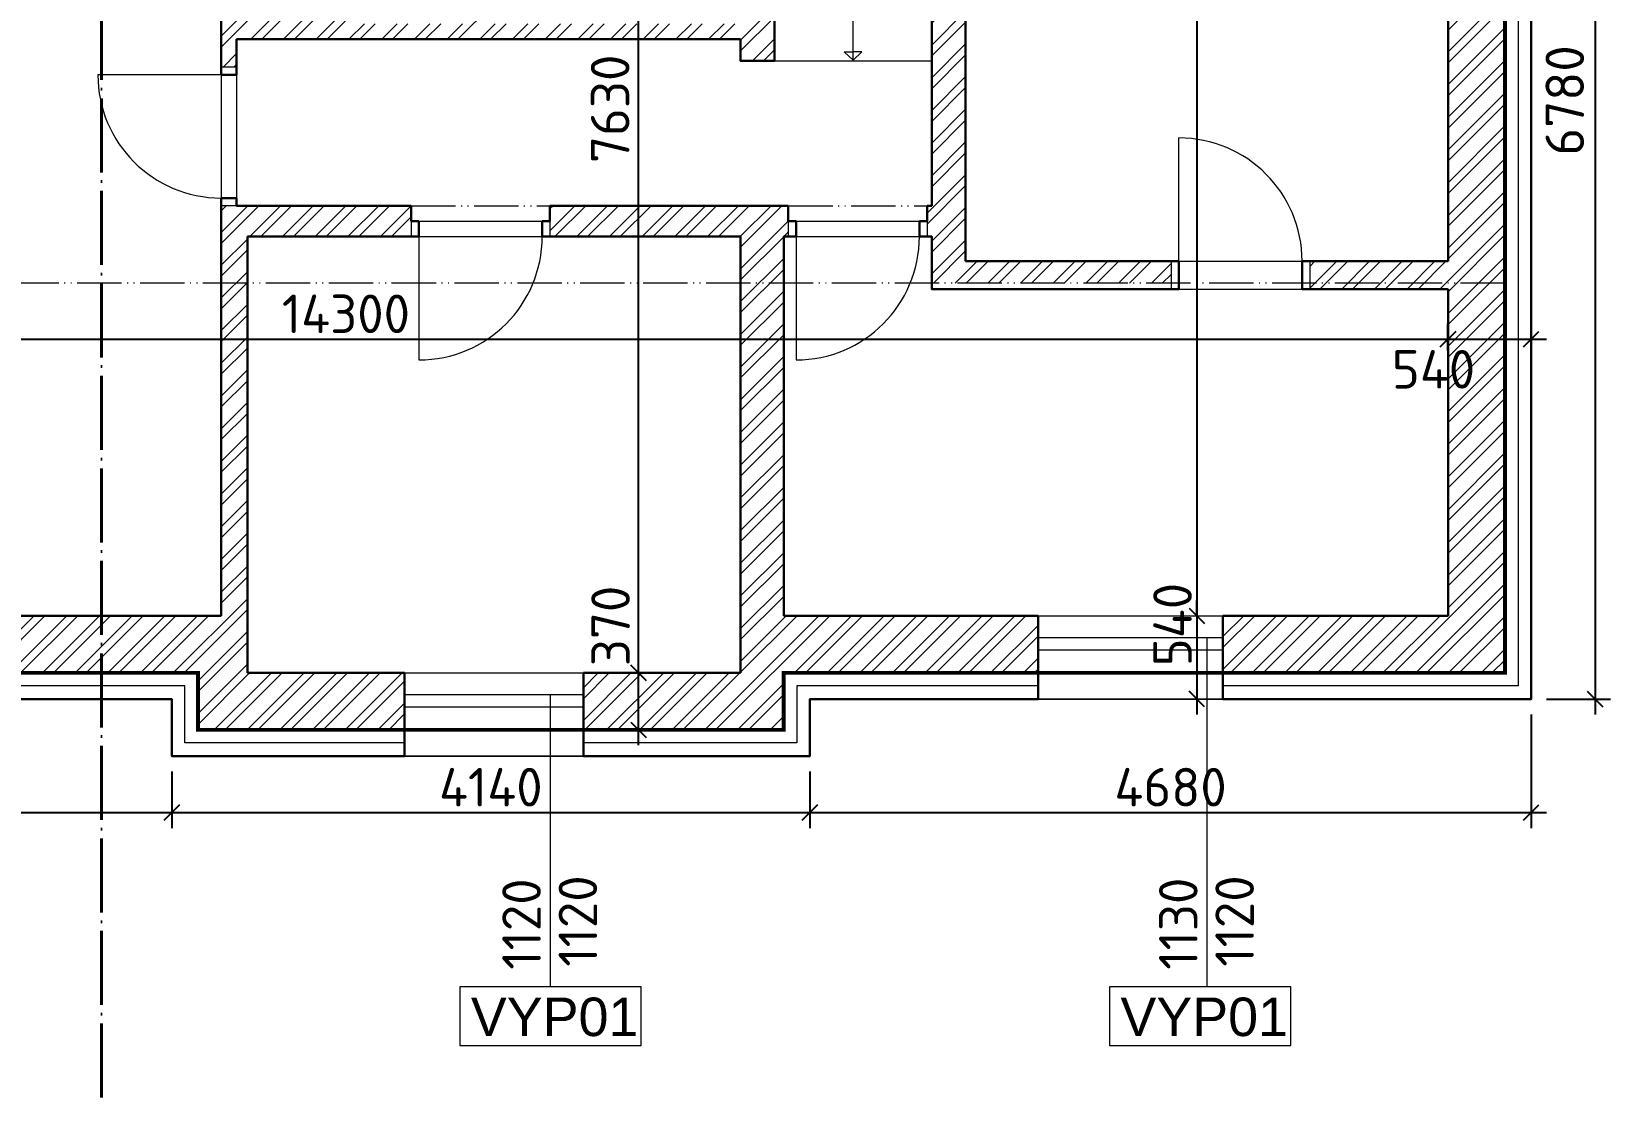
# Model space of a CAD drawing. Header units: millimetres. Extents: x 30012 to 281006, y -63657 to 130824.
# Drawn here: x 54205 to 64449, y -33756 to -26841 of the extents above; entities that cross this region are included whole.
import ezdxf

# ---------------------------------------------------------------- set-up
doc = ezdxf.new("R2010")
doc.units = ezdxf.units.MM
doc.linetypes.add('ACAD_ISO04W100', pattern=[30, 24, -3, 0, -3])
doc.linetypes.add('ACAD_ISO05W100', pattern=[34, 24, -3, 0.5, -3, 0.5, -3])
doc.layers.add('hranice', color=7, linetype='Continuous', true_color=0xf2370d)
for name, color, linetype, lineweight in [('koty', 3, 'Continuous', 9), ('popisy', 2, 'Continuous', 15), ('supertlusta', 5, 'Continuous', 40), ('tenka', 6, 'Continuous', 15), ('tlusta', 1, 'Continuous', 30)]:
    doc.layers.add(name, color=color, linetype=linetype, lineweight=lineweight)
doc.layers.add('srafy', color=7, linetype='Continuous', lineweight=9, true_color=0x8c8c8c)
doc.styles.add('ISOCPEUR', font='isocpeur.ttf')
doc.styles.get("Standard").update_dxf_attribs({"font": 'arial.ttf'})
doc.linetypes.add('BATTING', pattern='A,0.00254,-2.54,[134,ltypeshp.shx,S=2.54,R=0,X=-2.54,Y=0],-5.08,[134,ltypeshp.shx,S=2.54,R=180,X=2.54,Y=0],-2.54', length=10.16254)
doc.dimstyles.new('Mirek 100', dxfattribs={"dimtxt": 250, "dimasz": 100, "dimexe": 100, "dimexo": 100, "dimgap": 40, "dimtad": 1, "dimdec": 0, "dimdsep": 32, "dimtxsty": 'ISOCPEUR', "dimblk": 'OBLIQUE', "dimcen": 100, "dimdle": 100, "dimadec": 0, "dimazin": 0, "dimtfac": 1, "dimtdec": 0, "dimtmove": 2, "dimatfit": 3, "dimldrblk": 'OBLIQUE', "dimfxl": 1, "dimarcsym": 0})

# ---------------------------------------------------------------- blocks, each defined once
blk = doc.blocks.new('_Oblique')
at = {"color": 0, "linetype": 'ByBlock', "lineweight": -2}
blk.add_line((-0.5, -0.5), (0.5, 0.5), dxfattribs=at)
blk = doc.blocks.new('*D432')
at = {"layer": 'Defpoints', "color": 0, "transparency": 16777216}
for p in [(63935, -24391), (63935, -31171), (64349, -31171)]:
    blk.add_point(p, dxfattribs=at)
at = {"layer": 'koty', "color": 0, "lineweight": -2, "transparency": 16777216}
for p, q in [((64349, -24291), (64349, -31271)), ((64035, -24391), (64449, -24391)), ((64035, -31171), (64449, -31171))]:
    blk.add_line(p, q, dxfattribs=at)
at = {"layer": 'koty', "color": 0, "lineweight": -2, "transparency": 16777216, "xscale": 100, "yscale": 100, "zscale": 100}
for p, rotation in [((64349, -24391), 90), ((64349, -31171), 270)]:
    blk.add_blockref('_Oblique', p, dxfattribs=dict(at, rotation=rotation))
at = {"layer": 'koty', "color": 0, "transparency": 16777216, "insert": (64153, -27288), "char_height": 250, "attachment_point": 5, "rotation": 90, "style": 'ISOCPEUR'}
blk.add_mtext('6780', dxfattribs=at)
blk = doc.blocks.new('*D433')
at = {"layer": 'Defpoints', "color": 0, "transparency": 16777216}
for p in [(48555, -31171), (55115, -31541), (55115, -31908)]:
    blk.add_point(p, dxfattribs=at)
at = {"layer": 'koty', "color": 0, "lineweight": -2, "transparency": 16777216}
for p, q in [((48555, -31271), (48555, -32008)), ((55115, -31641), (55115, -32008)), ((48455, -31908), (55215, -31908))]:
    blk.add_line(p, q, dxfattribs=at)
at = {"layer": 'koty', "color": 0, "lineweight": -2, "transparency": 16777216, "xscale": 100, "yscale": 100, "zscale": 100, "rotation": 180}
blk.add_blockref('_Oblique', (48555, -31908), dxfattribs=at)
at = {"layer": 'koty', "color": 0, "lineweight": -2, "transparency": 16777216, "xscale": 100, "yscale": 100, "zscale": 100}
blk.add_blockref('_Oblique', (55115, -31908), dxfattribs=at)
at = {"layer": 'koty', "color": 0, "transparency": 16777216, "insert": (51835, -31743), "char_height": 250, "attachment_point": 5, "style": 'ISOCPEUR'}
blk.add_mtext('6560', dxfattribs=at)
blk = doc.blocks.new('*D434')
at = {"layer": 'Defpoints', "color": 0, "transparency": 16777216}
for p in [(55115, -31541), (59255, -31541), (59255, -31908)]:
    blk.add_point(p, dxfattribs=at)
at = {"layer": 'koty', "color": 0, "lineweight": -2, "transparency": 16777216}
for p, q in [((55115, -31641), (55115, -32008)), ((59255, -31641), (59255, -32008)), ((55015, -31908), (59355, -31908))]:
    blk.add_line(p, q, dxfattribs=at)
at = {"layer": 'koty', "color": 0, "lineweight": -2, "transparency": 16777216, "xscale": 100, "yscale": 100, "zscale": 100, "rotation": 180}
blk.add_blockref('_Oblique', (55115, -31908), dxfattribs=at)
at = {"layer": 'koty', "color": 0, "lineweight": -2, "transparency": 16777216, "xscale": 100, "yscale": 100, "zscale": 100}
blk.add_blockref('_Oblique', (59255, -31908), dxfattribs=at)
at = {"layer": 'koty', "color": 0, "transparency": 16777216, "insert": (57185, -31743), "char_height": 250, "attachment_point": 5, "style": 'ISOCPEUR'}
blk.add_mtext('4140', dxfattribs=at)
blk = doc.blocks.new('*D435')
at = {"layer": 'Defpoints', "color": 0, "transparency": 16777216}
for p in [(63935, -31171), (59255, -31541), (63935, -31908)]:
    blk.add_point(p, dxfattribs=at)
at = {"layer": 'koty', "color": 0, "lineweight": -2, "transparency": 16777216}
for p, q in [((63935, -31271), (63935, -32008)), ((59255, -31641), (59255, -32008)), ((59155, -31908), (64035, -31908))]:
    blk.add_line(p, q, dxfattribs=at)
at = {"layer": 'koty', "color": 0, "lineweight": -2, "transparency": 16777216, "xscale": 100, "yscale": 100, "zscale": 100, "rotation": 180}
blk.add_blockref('_Oblique', (59255, -31908), dxfattribs=at)
at = {"layer": 'koty', "color": 0, "lineweight": -2, "transparency": 16777216, "xscale": 100, "yscale": 100, "zscale": 100}
blk.add_blockref('_Oblique', (63935, -31908), dxfattribs=at)
at = {"layer": 'koty', "color": 0, "transparency": 16777216, "insert": (61595, -31743), "char_height": 250, "attachment_point": 5, "style": 'ISOCPEUR'}
blk.add_mtext('4680', dxfattribs=at)
blk = doc.blocks.new('*D499')
at = {"layer": 'Defpoints', "color": 0, "transparency": 16777216}
for p in [(63395, -28837), (49095, -29008), (63395, -29008)]:
    blk.add_point(p, dxfattribs=at)
at = {"layer": 'koty', "color": 0, "lineweight": -2, "transparency": 16777216}
for p, q in [((49095, -28908), (49095, -28737)), ((63395, -28908), (63395, -28737)), ((48995, -28837), (63495, -28837))]:
    blk.add_line(p, q, dxfattribs=at)
at = {"layer": 'koty', "color": 0, "lineweight": -2, "transparency": 16777216, "xscale": 100, "yscale": 100, "zscale": 100, "rotation": 180}
blk.add_blockref('_Oblique', (49095, -28837), dxfattribs=at)
at = {"layer": 'koty', "color": 0, "lineweight": -2, "transparency": 16777216, "xscale": 100, "yscale": 100, "zscale": 100}
blk.add_blockref('_Oblique', (63395, -28837), dxfattribs=at)
at = {"layer": 'koty', "color": 0, "transparency": 16777216, "insert": (56245, -28672), "char_height": 250, "attachment_point": 5, "style": 'ISOCPEUR'}
blk.add_mtext('14300', dxfattribs=at)
blk = doc.blocks.new('*D500')
at = {"layer": 'Defpoints', "color": 0, "transparency": 16777216}
for p in [(63395, -28837), (63935, -28837), (63935, -28837)]:
    blk.add_point(p, dxfattribs=at)
at = {"layer": 'koty', "color": 0, "lineweight": -2, "transparency": 16777216}
blk.add_line((63295, -28837), (64035, -28837), dxfattribs=at)
at = {"layer": 'koty', "color": 0, "lineweight": -2, "transparency": 16777216, "xscale": 100, "yscale": 100, "zscale": 100, "rotation": 180}
blk.add_blockref('_Oblique', (63395, -28837), dxfattribs=at)
at = {"layer": 'koty', "color": 0, "lineweight": -2, "transparency": 16777216, "xscale": 100, "yscale": 100, "zscale": 100}
blk.add_blockref('_Oblique', (63935, -28837), dxfattribs=at)
at = {"layer": 'koty', "color": 0, "transparency": 16777216, "insert": (63301, -29032), "char_height": 250, "attachment_point": 5, "style": 'ISOCPEUR'}
blk.add_mtext('540', dxfattribs=at)
blk = doc.blocks.new('*D503')
at = {"layer": 'Defpoints', "color": 0, "transparency": 16777216}
for p in [(58143, -31001), (58150, -31001), (58143, -31371)]:
    blk.add_point(p, dxfattribs=at)
at = {"layer": 'koty', "color": 0, "lineweight": -2, "transparency": 16777216}
for p, q in [((58143, -31471), (58143, -30901)), ((58050, -31001), (58043, -31001)), ((58243, -31371), (58243, -31371))]:
    blk.add_line(p, q, dxfattribs=at)
at = {"layer": 'koty', "color": 0, "lineweight": -2, "transparency": 16777216, "xscale": 100, "yscale": 100, "zscale": 100}
for p, rotation in [((58143, -31001), 90), ((58143, -31371), 270)]:
    blk.add_blockref('_Oblique', p, dxfattribs=dict(at, rotation=rotation))
at = {"layer": 'koty', "color": 0, "transparency": 16777216, "insert": (57962, -30697), "char_height": 250, "attachment_point": 5, "rotation": 90, "style": 'ISOCPEUR'}
blk.add_mtext('370', dxfattribs=at)
blk = doc.blocks.new('*D504')
at = {"layer": 'Defpoints', "color": 0, "transparency": 16777216}
for p in [(58143, -23371), (58143, -23371), (58150, -31001)]:
    blk.add_point(p, dxfattribs=at)
at = {"layer": 'koty', "color": 0, "lineweight": -2, "transparency": 16777216}
for p, q in [((58143, -31101), (58143, -23271)), ((58243, -23371), (58243, -23371)), ((58050, -31001), (58043, -31001))]:
    blk.add_line(p, q, dxfattribs=at)
at = {"layer": 'koty', "color": 0, "lineweight": -2, "transparency": 16777216, "xscale": 100, "yscale": 100, "zscale": 100}
for p, rotation in [((58143, -23371), 90), ((58143, -31001), 270)]:
    blk.add_blockref('_Oblique', p, dxfattribs=dict(at, rotation=rotation))
at = {"layer": 'koty', "color": 0, "transparency": 16777216, "insert": (57959, -27342), "char_height": 250, "attachment_point": 5, "rotation": 90, "style": 'ISOCPEUR'}
blk.add_mtext('7630', dxfattribs=at)
blk = doc.blocks.new('*D524')
at = {"layer": 'Defpoints', "color": 0, "transparency": 16777216}
for p in [(61830, -24791), (61766, -30631), (61766, -30631)]:
    blk.add_point(p, dxfattribs=at)
at = {"layer": 'koty', "color": 0, "lineweight": -2, "transparency": 16777216}
for p, q in [((61766, -24691), (61766, -30731)), ((61730, -24791), (61666, -24791)), ((61866, -30631), (61866, -30631))]:
    blk.add_line(p, q, dxfattribs=at)
at = {"layer": 'koty', "color": 0, "lineweight": -2, "transparency": 16777216, "xscale": 100, "yscale": 100, "zscale": 100}
for p, rotation in [((61766, -24791), 90), ((61766, -30631), 270)]:
    blk.add_blockref('_Oblique', p, dxfattribs=dict(at, rotation=rotation))
at = {"layer": 'koty', "color": 0, "transparency": 16777216, "insert": (61598, -26303), "char_height": 250, "attachment_point": 5, "rotation": 90, "style": 'ISOCPEUR'}
blk.add_mtext('5840', dxfattribs=at)
blk = doc.blocks.new('*D525')
at = {"layer": 'Defpoints', "color": 0, "transparency": 16777216}
for p in [(61766, -30631), (61766, -31171), (61766, -31171)]:
    blk.add_point(p, dxfattribs=at)
at = {"layer": 'koty', "color": 0, "lineweight": -2, "transparency": 16777216}
for p, q in [((61766, -30631), (61766, -30531)), ((61766, -30631), (61766, -31171)), ((61866, -30631), (61866, -30631)), ((61766, -31171), (61766, -31271)), ((61866, -31171), (61866, -31171))]:
    blk.add_line(p, q, dxfattribs=at)
at = {"layer": 'koty', "color": 0, "lineweight": -2, "transparency": 16777216, "xscale": 100, "yscale": 100, "zscale": 100}
for p, rotation in [((61766, -30631), 270), ((61766, -31171), 90)]:
    blk.add_blockref('_Oblique', p, dxfattribs=dict(at, rotation=rotation))
at = {"layer": 'koty', "color": 0, "transparency": 16777216, "insert": (61608, -30688), "char_height": 250, "attachment_point": 5, "rotation": 90, "style": 'ISOCPEUR'}
blk.add_mtext('540', dxfattribs=at)

msp = doc.modelspace()

# ---------------------------------------------------------------- hatches: boundary and pattern name
at = {"layer": 'srafy', "transparency": 33554687}
h = msp.add_hatch(dxfattribs=at)
h.set_pattern_fill('ZDIVO-OBECNE', color=256, scale=50)
h.set_pattern_definition([(45, (0, 0), (-106.06602, 106.06602), []), (45, (70.71, 0), (-106.06602, 106.06602), [])])
h.paths.add_polyline_path([(49095.3, -24791.1), (53935.3, -24791.1), (53935.3, -25211.1), (54105.3, -25211.1), (54105.3, -24791.1), (55435.3, -24791.1), (55435.3, -25211.1), (55635.3, -25211.1), (55635.3, -24791.1), (57025.3, -24791.1), (57025.3, -25211.1), (57195.3, -25211.1), (57195.3, -23731.1), (56975.3, -23731.1), (56975.3, -24571.1), (48725.3, -24571.1), (48725.3, -25211.1), (49095.3, -25211.1)])
h.paths.add_polyline_path([(49095.3, -25211.1), (48725.3, -25211.1), (48725.3, -25639), (49095.3, -25639)])
h.paths.add_polyline_path([(49095.3, -26189), (48725.3, -26189), (48725.3, -26842.3), (49095.3, -26842.3)])
h.paths.add_polyline_path([(49095.3, -26842.3), (48725.3, -26842.3), (48725.3, -28473.5), (49095.3, -28473.5), (49095.3, -27831.1), (49095.3, -27631.1)])
h.paths.add_polyline_path([(49095.3, -28473.5), (48725.3, -28473.5), (48725.3, -31001.1), (51290.3, -31001.1), (51290.3, -30631.1), (49095.3, -30631.1)])
h.paths.add_polyline_path([(54105.3, -26842.3), (53935.3, -26842.3), (53935.3, -27631.1), (49095.3, -27631.1), (49095.3, -27831.1), (53935.3, -27831.1), (53935.3, -28164.8), (54105.3, -28164.8)])
h.paths.add_polyline_path([(54105.3, -25211.1), (53935.3, -25211.1), (53935.3, -26842.3), (54105.3, -26842.3)])
h.paths.add_polyline_path([(54105.3, -29064.8), (53935.3, -29064.8), (53935.3, -30631.1), (54105.3, -30631.1)], flags=17)
h.paths.add_polyline_path([(55605.3, -28473.5), (55435.3, -28473.5), (55435.3, -29652.9), (55435.3, -30631.1), (54105.3, -30631.1), (53935.3, -30631.1), (53030.3, -30631.1), (53030.3, -31001.1), (55285.3, -31001.1), (55285.3, -31371.1), (56625.3, -31371.1), (56625.3, -31001.1), (55605.3, -31001.1)])
h.paths.add_polyline_path([(56668.2, -28071.1), (56668.2, -27971.1), (55535.3, -27971.1), (55435.3, -27971.1), (55435.3, -28473.5), (55605.3, -28473.5), (55605.3, -28171.1), (56668.2, -28171.1)])
h.paths.add_polyline_path([(59115.2, -28071.1), (59115.2, -27971.1), (57568.2, -27971.1), (57568.2, -28071.1), (57568.2, -28171.1), (58805.3, -28171.1), (58805.3, -28473.5), (59085.3, -28473.5), (59085.3, -28171.1), (59115.2, -28171.1)])
h.paths.add_polyline_path([(59085.3, -28473.5), (58805.3, -28473.5), (58805.3, -31001.1), (57785.3, -31001.1), (57785.3, -31371.1), (59085.3, -31371.1), (59085.3, -31001.1), (60735.3, -31001.1), (60735.3, -30631.1), (59085.3, -30631.1)])
h.paths.add_polyline_path([(63765.3, -28473.5), (62498.6, -28473.5), (62498.6, -28511.1), (63395.3, -28511.1), (63395.3, -30631.1), (61935.3, -30631.1), (61935.3, -31001.1), (63765.3, -31001.1)])
h.paths.add_polyline_path([(63765.3, -26842.3), (63395.3, -26842.3), (63395.3, -28331.1), (62498.6, -28331.1), (62498.6, -28473.5), (63765.3, -28473.5)])
h.paths.add_polyline_path([(61598.6, -28331.1), (60265.3, -28331.1), (60265.3, -26842.3), (60045.3, -26842.3), (60045.3, -27971.1), (60015.2, -27971.1), (60015.2, -28071.1), (60015.2, -28171.1), (60045.3, -28171.1), (60045.3, -28473.5), (61598.6, -28473.5)])
h.paths.add_polyline_path([(60265.3, -25211.1), (60045.3, -25211.1), (60045.3, -26842.3), (60265.3, -26842.3)])
h.paths.add_polyline_path([(63765.3, -26571.1), (63395.3, -26571.1), (63395.3, -26842.3), (63765.3, -26842.3)])
h.paths.add_polyline_path([(63765.3, -25211.1), (63395.3, -25211.1), (63395.3, -25411.1), (63765.3, -25411.1)])
h.paths.add_polyline_path([(63395.3, -24571.1), (60265.3, -24571.1), (60265.3, -23731.1), (60045.3, -23731.1), (60045.3, -25211.1), (60265.3, -25211.1), (60265.3, -24791.1), (63395.3, -24791.1)])
h.paths.add_polyline_path([(63765.3, -24571.1), (63395.3, -24571.1), (63395.3, -24791.1), (63395.3, -25211.1), (63765.3, -25211.1)])
h.paths.add_polyline_path([(60265.3, -23151.1), (56975.3, -23151.1), (56975.3, -23731.1), (57195.3, -23731.1), (57195.3, -23371.1), (58805.3, -23371.1), (58805.3, -23731.1), (59025.3, -23731.1), (59025.3, -23371.1), (60045.3, -23371.1), (60045.3, -23731.1), (60265.3, -23731.1)])
h.paths.add_polyline_path([(55635.3, -25211.1), (55435.3, -25211.1), (55435.3, -26842.3), (59025.3, -26842.3), (59025.3, -25211.1), (58805.3, -25211.1), (58805.3, -26791.1), (57195.3, -26791.1), (57195.3, -25211.1), (57025.3, -25211.1), (57025.3, -25603.4), (57025.3, -26791.1), (56307.6, -26791.1), (56307.6, -25967.5), (55635.3, -25967.5)])
h.paths.add_polyline_path([(55587.4, -26148), (56113.9, -26148), (56113.9, -26692.4), (55587.4, -26692.4)], flags=16)
h.paths.add_polyline_path([(55535.3, -26891.1), (55855.3, -26891.1), (56307.6, -26891.1), (58805.3, -26891.1), (58805.3, -27031), (59025.3, -27031), (59025.3, -26891.1), (59025.3, -26842.3), (55435.3, -26842.3), (55435.3, -27071.1), (55535.3, -27071.1)])

# ---------------------------------------------------------------- linework, layer by layer
at = {"layer": 'hranice', "color": 80, "linetype": 'ACAD_ISO04W100', "ltscale": 20, "true_color": 0x47ff0a, "transparency": 33554687, "const_width": 25}
msp.add_lwpolyline([(48765.3, -24571.1), (56975.3, -24571.1), (56975.3, -23151.1), (60265.3, -23151.1), (60265.3, -24571.1), (63765.3, -24571.1), (63765.3, -31001.1), (59085.3, -31001.1), (59085.3, -31371.1), (55285.3, -31371.1), (55285.3, -31001.1), (48765.3, -31001.1)], close=True, dxfattribs=at)
at = {"layer": 'popisy', "transparency": 33554687}
for points in [[(61833.5, -33037.9), (61833.5, -30771.1)], [(57572.4, -33037.9), (57572.4, -31141.1)], [(56984.4, -33037.9), (56984.4, -33418.7), (58160.4, -33418.7), (58160.4, -33037.9), (56984.4, -33037.9)], [(61199.1, -33037.9), (61199.1, -33418.7), (62375, -33418.7), (62375, -33037.9), (61199.1, -33037.9)]]:
    msp.add_lwpolyline(points, dxfattribs=at)
at = {"layer": 'srafy', "color": 20, "linetype": 'BATTING', "ltscale": 8, "true_color": 0xe74c18, "transparency": 33554687}
for points in [[(63850.3, -26571.1), (63850.3, -31086.1), (61935.3, -31086.1)], [(56625.3, -31456.1), (55200.3, -31456.1), (55200.3, -31086.1), (53030.3, -31086.1)], [(60735.3, -31086.1), (59170.3, -31086.1), (59170.3, -31456.1), (57785.3, -31456.1)]]:
    msp.add_lwpolyline(points, dxfattribs=at)
at = {"layer": 'supertlusta', "linetype": 'ACAD_ISO04W100', "ltscale": 20, "transparency": 33554687}
msp.add_lwpolyline([(54658.8, -33755.5), (54658.8, -20612)], dxfattribs=at)
at = {"layer": 'tenka', "linetype": 'ACAD_ISO05W100', "ltscale": 12, "transparency": 33554687}
msp.add_line((63765.3, -28473.5), (48725.3, -28473.5), dxfattribs=at)
at = {"layer": 'tenka', "transparency": 33554687}
for points in [[(59535.3, -27026.6), (59535.3, -25081.4)], [(61935.3, -31001.1), (63765.3, -31001.1), (63765.3, -26571.1)], [(59025.3, -27030.9), (60045.3, -27030.9)], [(59535.3, -27026.6), (59478.5, -26971.7), (59535.3, -26971.7)], [(59535.3, -27026.6), (59592.2, -26971.7), (59535.3, -26971.7)], [(55435.3, -27121.1), (54635.3, -27121.1)], [(55535.3, -27071.1), (55435.3, -27071.1)], [(55435.3, -27121.1), (55435.3, -27921.1)], [(55535.3, -27121.1), (55535.3, -27921.1)], [(61648.6, -28331.1), (61648.6, -27531.1)], [(55535.3, -27971.1), (55435.3, -27971.1)], [(56668.2, -28071.1), (56668.2, -28171.1)], [(56718.2, -28071.1), (57518.2, -28071.1)], [(57568.2, -28071.1), (57568.2, -28171.1)], [(59115.2, -28071.1), (59115.2, -28171.1)], [(59165.2, -28071.1), (59965.2, -28071.1)], [(60015.2, -28071.1), (60015.2, -28171.1)], [(56718.2, -28171.1), (57518.2, -28171.1)], [(56718.2, -28171.1), (56718.2, -28971.1)], [(59165.2, -28171.1), (59965.2, -28171.1)], [(59165.2, -28171.1), (59165.2, -28971.1)], [(61598.6, -28331.1), (61598.6, -28511.1)], [(61648.6, -28331.1), (62448.6, -28331.1)], [(62498.6, -28331.1), (62498.6, -28511.1)], [(61648.6, -28511.1), (62448.6, -28511.1)], [(60735.3, -30631.1), (61935.3, -30631.1)], [(60735.3, -30631.1), (61935.3, -30631.1)], [(60735.3, -30771.1), (61935.3, -30771.1)], [(60735.3, -30851.1), (61935.3, -30851.1)], [(53030.3, -31001.1), (55285.3, -31001.1), (55285.3, -31371.1), (56625.3, -31371.1)], [(56625.3, -31001.1), (57785.3, -31001.1)], [(56625.3, -31001.1), (57785.3, -31001.1)], [(57785.3, -31371.1), (59085.3, -31371.1), (59085.3, -31001.1), (60735.3, -31001.1)], [(56625.3, -31141.1), (57785.3, -31141.1)], [(56625.3, -31221.1), (57785.3, -31221.1)], [(61935.3, -31171.1), (60735.3, -31171.1)], [(60735.3, -31171.1), (61935.3, -31171.1)], [(57785.3, -31541.1), (56625.3, -31541.1)], [(56625.3, -31541.1), (57785.3, -31541.1)]]:
    msp.add_lwpolyline(points, dxfattribs=at)
at = {"layer": 'tenka', "linetype": 'ACAD_ISO05W100', "ltscale": 12, "transparency": 33554687}
for points in [[(56668.2, -27971.1), (57568.2, -27971.1)], [(59115.2, -27971.1), (60015.2, -27971.1)]]:
    msp.add_lwpolyline(points, dxfattribs=at)
at = {"layer": 'tenka', "transparency": 33554687}
for centre, start, end in [((55435.3, -27121.1), 180, 270), ((61648.6, -28331.1), 0, 90), ((56718.2, -28171.1), 270, 0), ((59165.2, -28171.1), 270, 0)]:
    msp.add_arc(centre, 800, start, end, dxfattribs=at)
at = {"layer": 'tlusta', "transparency": 33554687}
for p, q in [((63395.3, -28331.1), (63395.3, -26571.1)), ((57568.2, -27971.1), (59115.2, -27971.1)), ((60015.2, -27971.1), (60045.3, -27971.1)), ((55605.3, -28171.1), (56718.2, -28171.1)), ((55605.3, -28171.1), (55605.3, -31001.1)), ((57518.2, -28171.1), (58805.3, -28171.1)), ((58805.3, -28171.1), (58805.3, -31001.1)), ((60265.3, -28331.1), (61648.6, -28331.1)), ((62448.6, -28331.1), (63395.3, -28331.1)), ((62448.6, -28511.1), (63395.3, -28511.1)), ((63395.3, -30631.1), (63395.3, -28511.1)), ((54105.3, -30631.1), (55435.3, -30631.1)), ((59085.3, -30631.1), (60735.3, -30631.1)), ((61935.3, -30631.1), (63395.3, -30631.1)), ((55605.3, -31001.1), (56625.3, -31001.1)), ((55855.3, -31001.1), (56625.3, -31001.1)), ((57785.3, -31001.1), (58805.3, -31001.1)), ((57785.3, -31001.1), (58515.3, -31001.1))]:
    msp.add_line(p, q, dxfattribs=at)
for points in [[(59025.3, -26891.1), (59025.3, -23371.1), (60045.3, -23371.1), (60045.3, -27971.1)], [(55435.3, -27121.1), (55435.3, -24791.1)], [(60265.3, -24791.1), (60265.3, -28331.1)], [(63935.3, -26571.1), (63935.3, -31171.1), (61935.3, -31171.1)], [(55535.3, -27121.1), (55535.3, -26891.1)], [(55535.3, -26891.1), (55855.3, -26891.1)], [(55855.3, -26891.1), (56307.6, -26891.1)], [(56307.6, -26891.1), (58805.3, -26891.1)], [(59025.3, -26891.1), (59025.3, -27031), (58805.3, -27031), (58805.3, -26891.1)], [(55535.3, -27121.1), (55435.3, -27121.1)], [(55435.3, -29652.9), (55435.3, -27921.1)], [(55535.3, -27921.1), (55435.3, -27921.1)], [(56668.2, -27971.1), (55535.3, -27971.1), (55535.3, -27921.1)], [(56668.2, -28071.1), (56668.2, -27971.1)], [(57568.2, -28071.1), (57568.2, -27971.1)], [(59115.2, -28071.1), (59115.2, -27971.1)], [(60015.2, -28071.1), (60015.2, -27971.1)], [(56718.2, -28071.1), (56668.2, -28071.1)], [(56718.2, -28071.1), (56718.2, -28171.1)], [(57568.2, -28071.1), (57518.2, -28071.1)], [(57518.2, -28071.1), (57518.2, -28171.1)], [(59165.2, -28071.1), (59115.2, -28071.1)], [(59165.2, -28071.1), (59165.2, -28171.1)], [(60015.2, -28071.1), (59965.2, -28071.1)], [(59965.2, -28071.1), (59965.2, -28171.1)], [(59085.3, -30631.1), (59085.3, -28171.1), (59165.2, -28171.1)], [(59965.2, -28171.1), (60045.3, -28171.1), (60045.3, -28511.1), (61648.6, -28511.1)], [(61648.6, -28331.1), (61648.6, -28511.1)], [(62448.6, -28331.1), (62448.6, -28511.1)], [(55435.3, -30631.1), (55435.3, -29652.9)], [(60735.3, -30631.1), (60735.3, -31171.1)], [(61935.3, -30631.1), (61935.3, -31171.1)], [(56625.3, -31001.1), (56625.3, -31541.1)], [(57785.3, -31001.1), (57785.3, -31541.1)], [(56625.3, -31541.1), (55115.3, -31541.1), (55115.3, -31171.1), (53030.3, -31171.1)], [(60735.3, -31171.1), (59255.3, -31171.1), (59255.3, -31541.1), (57785.3, -31541.1)]]:
    msp.add_lwpolyline(points, dxfattribs=at)

# ---------------------------------------------------------------- texts
at = {"layer": 'popisy', "transparency": 33554687, "style": 'ISOCPEUR'}
for s, p in [('1120', (57509.3, -32927.1)), ('1120', (57874.8, -32907.3)), ('1130', (61770.4, -32927.1)), ('1120', (62136, -32907.3))]:
    msp.add_text(s, height=250, rotation=90, dxfattribs=at).set_placement(p)
at = {"layer": 'popisy', "transparency": 33554687}
for p in [(57055.3, -33357.7), (61269.9, -33357.7)]:
    msp.add_text('VYP01', height=250, dxfattribs=at).set_placement(p)

# ---------------------------------------------------------------- dimensions: what is measured, and where the dimension line sits
at = {"layer": 'koty', "transparency": 33554687}
for base, p1, p2, picture, middle in [((58142.7, -23371.1), (58150.3, -31001.1), (58142.7, -23371.1), '*D504', (57958.7, -27342.5)), ((64349, -31171.1), (63935.3, -24391.1), (63935.3, -31171.1), '*D432', (64153.4, -27287.7)), ((61766.3, -30631.1), (61830.3, -24791.1), (61766.3, -30631.1), '*D524', (61598, -26303.1)), ((58142.7, -31001.1), (58142.7, -31371.1), (58150.3, -31001.1), '*D503', (57961.6, -30697)), ((61766.3, -31171.1), (61766.3, -30631.1), (61766.3, -31171.1), '*D525', (61607.9, -30687.7))]:
    dim = msp.add_linear_dim(base=base, p1=p1, p2=p2, angle=90, dimstyle='Mirek 100', dxfattribs=at)
    dim.commit()
    dim.dimension.update_dxf_attribs({"geometry": picture, "text_midpoint": middle, "dimtype": 160})
for base, p1, p2, picture, middle in [((63395.3, -28836.8), (49095.3, -29007.8), (63395.3, -29007.8), '*D499', (56245.3, -28671.8)), ((55115.3, -31908.3), (48555.3, -31171.1), (55115.3, -31541.1), '*D433', (51835.3, -31743.3)), ((63935.3, -31908.3), (59255.3, -31541.1), (63935.3, -31171.1), '*D435', (61595.3, -31743.3)), ((59255.3, -31908.3), (55115.3, -31541.1), (59255.3, -31541.1), '*D434', (57185.3, -31743.3))]:
    dim = msp.add_linear_dim(base=base, p1=p1, p2=p2, dimstyle='Mirek 100', dxfattribs=at)
    dim.commit()
    dim.dimension.update_dxf_attribs({"geometry": picture, "text_midpoint": middle})
dim = msp.add_linear_dim(base=(63935.3, -28836.8), p1=(63395.3, -28836.8), p2=(63935.3, -28836.8), dimstyle='Mirek 100', dxfattribs=at)
dim.commit()
dim.dimension.update_dxf_attribs({"geometry": '*D500', "text_midpoint": (63301.3, -29031.8), "dimtype": 160})

doc.saveas('drawing.dxf')
